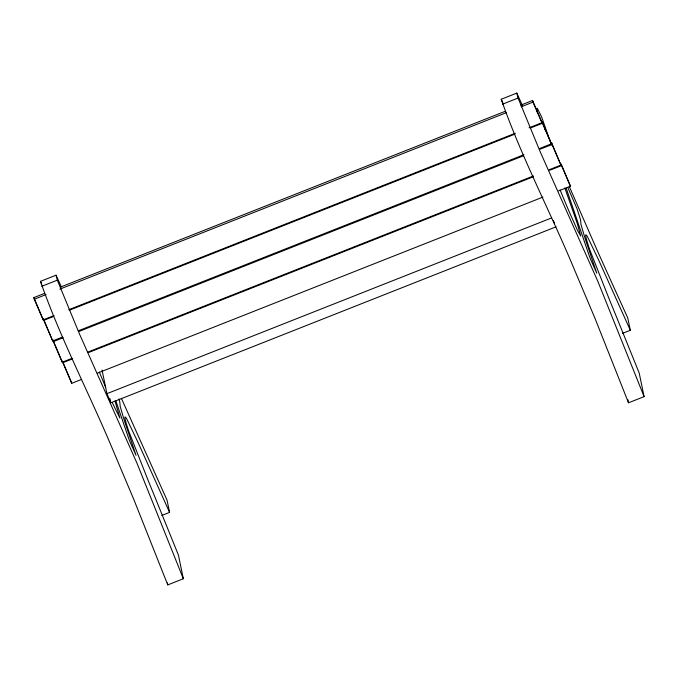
<?xml version="1.0" encoding="UTF-8"?>
<svg xmlns="http://www.w3.org/2000/svg" width="678" height="678" viewBox="0 0 678 678"><rect width="100%" height="100%" fill="white"/><g stroke="black" fill="none" stroke-linecap="round" stroke-linejoin="round"><path stroke-width="1.02" d="M161.788 515.458L169.576 512.382L138.066 442.471L126.871 419.157A33.434 2.28 68.4 0 0 125.633 417.334L125.159 416.962A29.993 2.042 68.4 0 0 125.023 418.589L126.201 423.258A32.442 2.212 68.4 0 0 129.006 431.886L148.474 481.27A682.831 46.562 68.4 0 1 155.482 498.423L178.441 555.129L183.34 578.741L167.763 584.902L134.091 500.127L111.362 446.277C88.132 391.206 60.206 337.839 40.46 281.362L56.037 275.2L61.435 286.964M622.54 333.356L630.337 330.279L598.818 260.369L587.623 237.054A33.434 2.28 68.4 0 0 586.394 235.232L585.911 234.859A29.993 2.042 68.4 0 0 585.775 236.486L586.962 241.156A32.442 2.212 68.4 0 0 589.767 249.784L609.234 299.168A682.831 46.562 68.4 0 1 616.243 316.321L639.201 373.027L644.1 396.638L628.523 402.8L594.852 318.024L572.122 264.174C548.917 209.104 520.95 155.737 501.22 99.259L516.797 93.098L522.585 105.717M41.731 286.311L57.308 280.158L56.037 275.2M502.483 104.209L518.068 98.056L516.797 93.098M54.003 315.567L43.189 319.838L34.281 299.235L33.9 297.583L44.723 293.311M60.461 287.091L505.042 111.378M520.772 105.158L532.577 100.497L541.485 121.108L541.866 122.752L529.077 127.803M34.281 299.235L46.087 294.566M59.859 289.125L506.407 112.641M521.162 106.81L532.967 102.141L532.577 100.497M68.758 309.736L515.305 133.244M62.529 337.051L52.689 340.941L43.79 320.33L53.621 316.448M69.359 310.227L514.924 134.125M530.662 127.905L542.468 123.243L542.086 121.599L551.367 143.855L539.569 148.516M78.267 330.83L523.831 154.737M72.097 358.315L62.266 362.196L53.359 341.593L63.198 337.703M78.936 331.483L523.518 155.771M540.239 149.168L552.036 144.499L551.655 142.855L560.943 165.11L549.138 169.771M87.835 352.094L533.4 175.992M81.606 379.409L71.766 383.299L62.859 362.688L72.699 358.806M88.437 352.585L533.018 176.873M549.739 170.263L561.545 165.602L561.155 163.957L570.444 186.213L558.638 190.874M97.335 373.188L542.9 197.095M556.011 226.85L110.836 402.8L106.938 393.664L551.129 218.113M501.22 99.259L502.915 102.963M40.46 281.362L41.731 284.141M112.472 403.063L119.938 418.097L114.972 400.969M121.396 398.342L167.034 500.118L169.576 512.382M544.68 129.328L544.883 129.795M561.545 165.602L570.444 186.213M552.036 144.499L560.943 165.11M542.468 123.243L551.367 143.855M532.967 102.141L541.866 122.752M33.9 297.583L43.189 319.838M569.342 186.653L597.403 250.885L627.786 318.016L630.337 330.279M553.282 220.46L554.451 223.198M105.709 387.426L99.352 372.095M567.978 187.882L577.029 208.714L580.393 219.172A35.095 2.39 68.4 0 1 580.588 220.375L581.004 224.52L584.131 235.274A104.87 7.153 68.4 0 0 586.131 241.538L596.793 273.209L591.004 260.301A18.077 1.229 68.4 0 1 589.462 256.403L578.071 223.07A202.239 13.789 68.4 0 0 576.046 216.994L566.232 188.348M551.841 145.075L548.943 137.761M644.1 396.638L597.801 281.243L540.332 152.092L518.068 98.056M183.34 578.741L137.041 463.345L79.572 334.195L57.308 280.158M560.113 189.993L566.461 205.324A126.218 8.611 68.4 0 0 568.969 211.189L577.52 230.393L580.699 235.995L577.453 223.994L564.825 187.95M548.273 135.998L541.569 116.752L537.247 108.294L537.171 111.455M119.065 398.927L119.633 401.274A35.095 2.39 68.4 0 1 119.837 402.478L120.243 406.622L123.371 417.377A104.87 7.153 68.4 0 0 125.371 423.64L136.041 455.311L130.244 442.403A18.077 1.229 68.4 0 1 128.701 438.505L117.311 405.173A202.239 13.789 68.4 0 0 115.972 401.13M71.766 383.299L62.478 361.043L62.859 362.688M62.266 362.196L52.977 339.941L53.359 341.593M52.689 340.941L43.4 318.685L43.79 320.33M627.879 399.715L628.523 402.8M167.339 582.843L167.763 584.902M109.98 398.689L110.836 402.8M102.039 370.035L106.938 393.664M537.323 112.345L537.51 113.336"/></g></svg>
